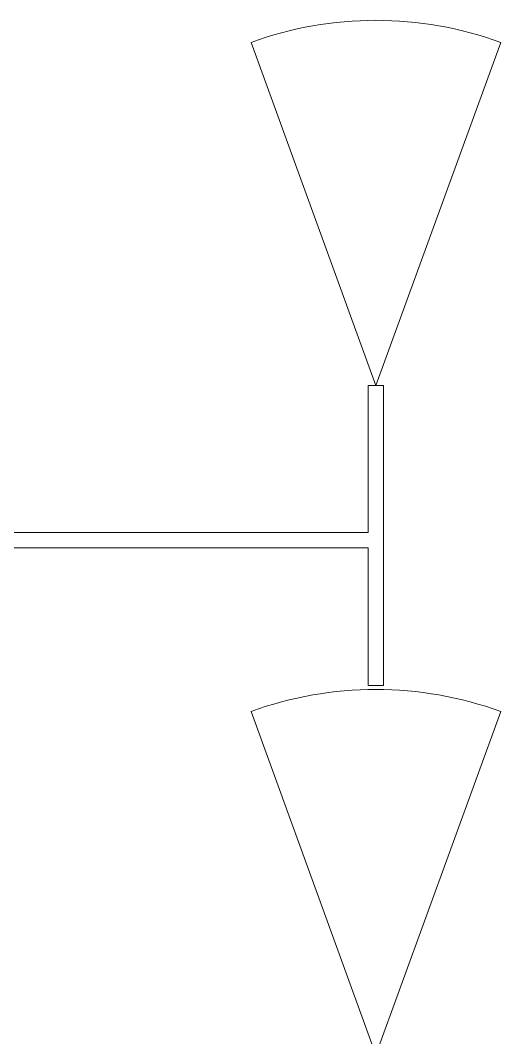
# Model space of a CAD drawing. Header units: millimetres. Extents: x -4000 to 187956, y -58990 to 162485.
# Drawn here: x 154159 to 154940, y 734 to 2387 of the extents above; entities that cross this region are included whole.
import ezdxf

# ---------------------------------------------------------------- set-up
doc = ezdxf.new("R2010")
doc.units = ezdxf.units.MM
doc.layers.add('A-DOOR', color=31, linetype='Continuous', lineweight=13)
doc.layers.add('A-WALL', color=113, linetype='Continuous', lineweight=13)

# ---------------------------------------------------------------- blocks, each defined once
blk = doc.blocks.new('cua wc - 600 x 2000mm-535089-FFS - TANG 1')
at = {"layer": 'A-DOOR', "color": 5, "lineweight": 15}
for q in [(-100.3, 203), (-100.3, -203)]:
    blk.add_line((457.5, 0), q, dxfattribs=at)
blk.add_arc((457.5, 0), 593.6, 160, 200, dxfattribs=at)
blk = doc.blocks.new('CMF2_NHAXUONG_A_rvt-1-FFS - TANG 1')
at = {"layer": 'A-WALL', "color": 50, "lineweight": 15}
for p, q in [((154724.9, 1554.6), (154724.9, 1793.4)), ((154749.9, 1793.4), (154724.9, 1793.4)), ((154749.9, 1793.4), (154749.9, 1306.1)), ((153350, 1554.6), (154724.9, 1554.6)), ((154724.9, 1529.6), (153350, 1529.6)), ((154724.9, 1306.1), (154724.9, 1529.6)), ((154724.9, 1306.1), (154749.9, 1306.1))]:
    blk.add_line(p, q, dxfattribs=at)
at = {"layer": 'A-WALL', "color": 35, "lineweight": 15}
for p, q in [((154724.9, 1793.4), (154724.9, 1554.6)), ((154724.9, 1793.4), (154749.9, 1793.4)), ((154749.9, 1306.1), (154749.9, 1793.4)), ((154724.9, 1554.6), (153350, 1554.6)), ((153350, 1529.6), (154724.9, 1529.6)), ((154724.9, 1529.6), (154724.9, 1306.1)), ((154749.9, 1306.1), (154724.9, 1306.1))]:
    blk.add_line(p, q, dxfattribs=at)
at = {"layer": 'A-DOOR', "color": 250, "lineweight": 9, "rotation": 270}
for p in [(154737.4, 2250.9), (154737.4, 1163.6)]:
    blk.add_blockref('cua wc - 600 x 2000mm-535089-FFS - TANG 1', p, dxfattribs=at)

msp = doc.modelspace()

# ---------------------------------------------------------------- block references
at = {"lineweight": 5}
msp.add_blockref('CMF2_NHAXUONG_A_rvt-1-FFS - TANG 1', (0, 0), dxfattribs=at)

doc.saveas('drawing.dxf')
